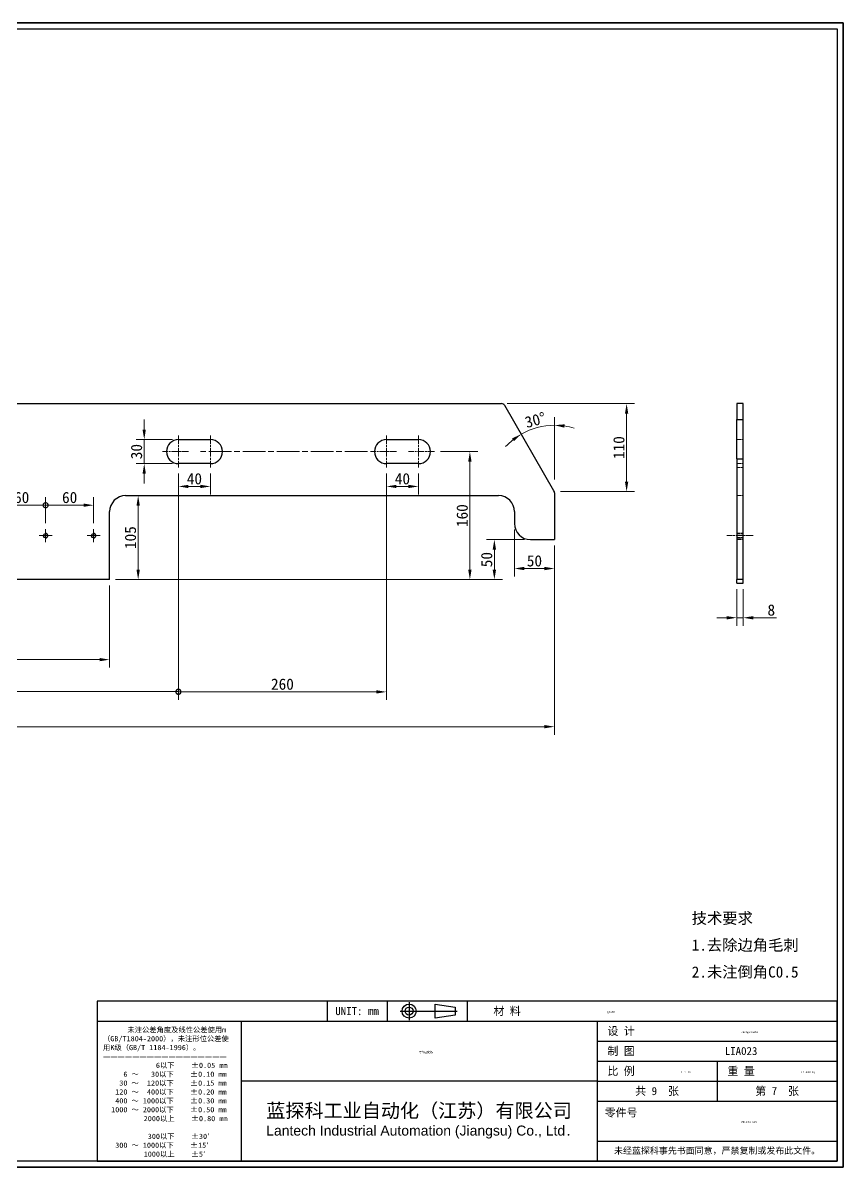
# Model space of a CAD drawing. Header units: millimetres. Extents: x 30 to 2073, y 27 to 1458.
# Drawn here: x 1047 to 2073, y 27 to 1458 of the extents above; entities that cross this region are included whole.
import ezdxf
from ezdxf.enums import TextEntityAlignment as Align

# ---------------------------------------------------------------- set-up
doc = ezdxf.new("R2018")
doc.units = ezdxf.units.MM
doc.header["$LTSCALE"] = 5
for name, pattern in [('CHAIN', [0.3543, 0.2362, -0.0295, 0.0591, -0.0295]), ('DASHED', [0.2067, 0.1654, -0.0413]), ('DOTTED', [0.0482, 0.0069, -0.0413])]:
    doc.linetypes.add(name, pattern=pattern)
for name, color, linetype, lineweight in [('1', 7, 'Continuous', 18), ('可见 (ISO)', 7, 'Continuous', 25), ('可见窄的 (ISO)', 7, 'Continuous', 18), ('图框 (ISO)', 7, 'Continuous', 35), ('标题 (ISO)', 7, 'Continuous', 25), ('草图几何图元 (ISO)', 7, 'Continuous', 18)]:
    doc.layers.add(name, color=color, linetype=linetype, lineweight=lineweight)
for name, color, linetype, lineweight, true_color in [('中心标记 (ISO)', 1, 'CHAIN', 18, 0xff0000), ('中心线 (ISO)', 1, 'CHAIN', 18, 0xff0000), ('尺寸 (ISO)', 7, 'Continuous', 18, 0x008000), ('符号 (ISO)', 7, 'Continuous', 18, 0x008000), ('隐藏 (ISO)', 5, 'DASHED', 18, 0x0000ff)]:
    doc.layers.add(name, color=color, linetype=linetype, lineweight=lineweight, true_color=true_color)
doc.styles.get("Standard").update_dxf_attribs({"font": 'simfang.ttf'})
doc.styles.add('文本样式164', font='SimSun.ttf')
doc.styles.add('最新国标', font='simfang.ttf')
doc.styles.add('注释文本 (ISO)', font='simfang.ttf')
doc.styles.add('添加1', font='simfang.ttf')
doc.dimstyles.new('默认 (GB)', dxfattribs={"dimscale": 5, "dimtxt": 2.8, "dimasz": 2.5, "dimexe": 2, "dimexo": 1.5, "dimgap": 0.5, "dimtad": 1, "dimtoh": 1, "dimdsep": 46, "dimtxsty": '最新国标', "dimcen": 0.09, "dimdle": 10, "dimclrd": 256, "dimclre": 256, "dimclrt": 256, "dimazin": 2, "dimtfac": 0.535714, "dimtdec": 3, "dimtmove": 0, "dimatfit": 3, "dimfxl": 0, "dimtolj": 1, "dimlwd": -1, "dimlwe": -1, "dimarcsym": 0})

# ---------------------------------------------------------------- blocks, each defined once
blk = doc.blocks.new('图框 最新国标')
at = {"layer": '图框 (ISO)'}
for p, q in [((6, 7), (6, 291.5)), ((6, 291.5), (414.5, 291.5)), ((414.5, 291.5), (414.5, 5.5)), ((6, 7), (6, 5.5)), ((6, 7), (6, 5.5)), ((414.5, 5.5), (6, 5.5))]:
    blk.add_line(p, q, dxfattribs=at)
at = {"layer": '图框 (ISO)', "color": 7, "linetype": 'Continuous', "lineweight": 25}
for p, q in [((18, 290), (413, 290)), ((18, 7), (18, 290)), ((18, 290), (413, 290)), ((53, 290), (53, 282)), ((413, 290), (413, 7)), ((413, 290), (413, 7)), ((53, 282), (18, 282)), ((413, 7), (6, 7)), ((413, 7), (18, 7))]:
    blk.add_line(p, q, dxfattribs=at)
at = {"layer": '图框 (ISO)', "lineweight": 30}
blk.add_attdef('零件代号', text='', height=2.5, rotation=180, dxfattribs=at).set_placement((35.5, 286), align=Align.MIDDLE_CENTER)
blk = doc.blocks.new('标题栏 最新国标')
at = {"layer": '标题 (ISO)'}
for p, q in [((381.98, -183.84), (196.98, -183.84)), ((196.98, -183.84), (196.98, -223.84)), ((254.48, -183.84), (254.48, -188.84)), ((269.48, -183.84), (269.48, -188.84)), ((281.48, -188.09), (281.48, -184.59)), ((281.48, -184.59), (286.48, -185.34)), ((286.48, -185.34), (286.48, -187.34)), ((289.48, -183.84), (289.48, -188.84)), ((381.98, -223.84), (381.98, -183.84)), ((383.48, -183.84), (383.48, -225.34)), ((286.48, -187.34), (281.48, -188.09)), ((196.98, -188.84), (381.98, -188.84)), ((232.98, -188.84), (232.98, -223.84)), ((321.98, -188.84), (321.98, -223.84)), ((321.98, -193.84), (381.98, -193.84)), ((321.98, -198.84), (381.98, -198.84)), ((351.98, -198.84), (351.98, -208.84)), ((321.98, -203.84), (232.98, -203.84)), ((321.98, -203.84), (381.98, -203.84)), ((321.98, -208.84), (381.98, -208.84)), ((321.98, -218.84), (381.98, -218.84)), ((196.98, -223.84), (381.98, -223.84)), ((383.48, -225.34), (196.98, -225.34))]:
    blk.add_line(p, q, dxfattribs=at)
at = {"layer": '标题 (ISO)', "linetype": 'CHAIN', "ltscale": 5.000333}
blk.add_line((274.98, -184.09), (274.98, -188.59), dxfattribs=at)
at = {"layer": '标题 (ISO)', "linetype": 'CHAIN', "ltscale": 15.834605}
blk.add_line((272.73, -186.34), (286.98, -186.34), dxfattribs=at)
at = {"layer": '标题 (ISO)'}
for radius in [1.75, 1]:
    blk.add_circle((274.98, -186.34), radius, dxfattribs=at)
at = {"layer": '1', "style": '文本样式164'}
for s, p in [('UNIT: mm', (261.98, -186.34)), ('材 料', (299.48, -186.34)), ('设 计', (327.98, -191.34)), ('制 图', (327.98, -196.34)), ('比 例', (327.98, -201.34)), ('重 量', (357.98, -201.34)), ('共 9  张', (336.98, -206.34)), ('第 7  张', (366.98, -206.34))]:
    blk.add_text(s, height=2, dxfattribs=at).set_placement(p, align=Align.MIDDLE_CENTER)
at = {"layer": '标题 (ISO)', "style": '注释文本 (ISO)'}
for s, insert, char_height, attachment_point, line_spacing_factor in [('\\fSimSun|b0|i0;{\\H1.3000;      未注公差角度及线性公差使用m\\P}\\fSimSun|b0|i0;{\\H1.3000;（GB/T1804-2000），未注形位公差使\\P}\\fSimSun|b0|i0;{\\H1.3000;用K级（GB/T 1184-1996）。\\P}\\fSimSun|b0|i0;{\\H1.3000;—————————————————\\P}\\fSimSun|b0|i0;{\\H1.3000;             6以下    ±0.05 mm\\P}\\fSimSun|b0|i0;{\\H1.3000;     6 ～   30以下    ±0.10 mm\\P}\\fSimSun|b0|i0;{\\H1.3000;    30 ～  120以下    ±0.15 mm\\P}\\fSimSun|b0|i0;{\\H1.3000;   120 ～  400以下    ±0.20 mm\\P}\\fSimSun|b0|i0;{\\H1.3000;   400 ～ 1000以下    ±0.30 mm\\P}\\fSimSun|b0|i0;{\\H1.3000;  1000 ～ 2000以下    ±0.50 mm\\P}\\fSimSun|b0|i0;{\\H1.3000;          2000以上    ±0.80 mm\\P}\\fSimSun|b0|i0;{\\H1.3000;\\P}\\fSimSun|b0|i0;{\\H1.3000;           300以下    ±30′\\P}\\fSimSun|b0|i0;{\\H1.3000;   300 ～ 1000以下    ±15′\\P}\\fSimSun|b0|i0;{\\H1.3000;          1000以上    ±5′}', (198.48, -206.63), 1.3, 4, 1.023913), ('\\pxsm0.94;\\fMicrosoft YaHei|b0|i0;{\\H3.5000;蓝探科工业自动化（江苏）有限公司\\P}\\fArial|b0|i0;{\\H2.5000;Lantech Industrial Automation (Jiangsu) Co., Ltd}\\fFangSong|b0|i0;{\\H2.5000;.}', (277.48, -213.84), 2, 5, 0.978695)]:
    blk.add_mtext(s, dxfattribs=dict(at, insert=insert, char_height=char_height, attachment_point=attachment_point, line_spacing_factor=line_spacing_factor))
at = {"layer": '标题 (ISO)', "attachment_point": 5, "style": '注释文本 (ISO)'}
for s, insert, char_height in [('\\fFangSong|b0|i0;LIA023', (357.98, -196.34), 2), ('\\fFangSong|b0|i0;零件号', (327.98, -211.84), 2), ('\\fSimSun|b0|i0;{\\H1.6000;未经蓝探科事先书面同意，严禁复制或发布此文件。}', (351.98, -221.34), 1.6)]:
    blk.add_mtext(s, dxfattribs=dict(at, insert=insert, char_height=char_height))
at = {"layer": '标题 (ISO)', "lineweight": 30, "flags": 104}
for tag, height, p in [('材料', 2, (324.48, -186.34)), ('设计人', 2, (357.98, -191.34)), ('库存编号', 3.5, (277.48, -196.34)), ('视图比例', 2, (342.98, -201.34)), ('质量\\P3;', 2, (372.98, -201.34)), ('零件代号', 3.5, (357.98, -213.84))]:
    blk.add_attdef(tag, text='', height=height, dxfattribs=at).set_placement(p, align=Align.MIDDLE_CENTER)
blk = doc.blocks.new('*D5')
at = {"layer": 'Defpoints', "color": 0, "transparency": 16777216}
for p in [(1711.7, 811.7), (261.7, 761.7), (1711.7, 577.9)]:
    blk.add_point(p, dxfattribs=at)
at = {"layer": '尺寸 (ISO)', "color": 116, "true_color": 0x00803f, "transparency": 16777216}
for p, q in [((1711.7, 804.2), (1711.7, 567.9)), ((261.7, 754.2), (261.7, 567.9)), ((274.2, 577.9), (1699.2, 577.9))]:
    blk.add_line(p, q, dxfattribs=at)
for points in [[(274.2, 580), (274.2, 575.9), (261.7, 577.9)], [(1699.2, 580), (1699.2, 575.9), (1711.7, 577.9)]]:
    blk.add_solid(points, dxfattribs=at)
at = {"layer": '尺寸 (ISO)', "transparency": 16777216, "insert": (986.7, 587.5), "char_height": 14, "attachment_point": 5, "style": '最新国标'}
blk.add_mtext('\\A1;1450', dxfattribs=at)
blk = doc.blocks.new('*D6')
at = {"layer": 'Defpoints', "color": 0, "transparency": 16777216}
for p in [(261.7, 761.7), (1155.7, 761.7), (1155.7, 661.7)]:
    blk.add_point(p, dxfattribs=at)
at = {"layer": '尺寸 (ISO)', "color": 116, "true_color": 0x00803f, "transparency": 16777216}
for p, q in [((261.7, 754.2), (261.7, 651.7)), ((1155.7, 754.2), (1155.7, 651.7)), ((274.2, 661.7), (1143.2, 661.7))]:
    blk.add_line(p, q, dxfattribs=at)
for points in [[(274.2, 663.8), (274.2, 659.7), (261.7, 661.7)], [(1143.2, 663.8), (1143.2, 659.7), (1155.7, 661.7)]]:
    blk.add_solid(points, dxfattribs=at)
at = {"layer": '尺寸 (ISO)', "transparency": 16777216, "insert": (708.7, 671.3), "char_height": 14, "attachment_point": 5, "style": '最新国标'}
blk.add_mtext('\\A1;894', dxfattribs=at)
blk = doc.blocks.new('_DotSmall')
at = {"color": 0, "linetype": 'ByBlock', "const_width": 0.5}
blk.add_lwpolyline([(-0.0625, 0, 1), (0.0625, 0, 1)], format="xyb", close=True, dxfattribs=at)
blk = doc.blocks.new('*D21')
at = {"layer": 'Defpoints', "color": 0, "transparency": 16777216}
for p in [(1241.7, 901.7), (261.7, 761.7), (1241.7, 621.7)]:
    blk.add_point(p, dxfattribs=at)
at = {"layer": '尺寸 (ISO)', "color": 116, "true_color": 0x00803f, "transparency": 16777216}
for p, q in [((1241.7, 894.2), (1241.7, 611.7)), ((261.7, 754.2), (261.7, 611.7)), ((274.2, 621.7), (1241.7, 621.7))]:
    blk.add_line(p, q, dxfattribs=at)
blk.add_solid([(274.2, 623.8), (274.2, 619.6), (261.7, 621.7)], dxfattribs=at)
at = {"layer": '尺寸 (ISO)', "color": 116, "true_color": 0x00803f, "transparency": 16777216, "xscale": 12.5, "yscale": 12.5, "zscale": 12.5}
blk.add_blockref('_DotSmall', (1241.7, 621.7), dxfattribs=at)
at = {"layer": '尺寸 (ISO)', "transparency": 16777216, "insert": (751.7, 631.3), "char_height": 14, "attachment_point": 5, "style": '最新国标'}
blk.add_mtext('\\A1;980', dxfattribs=at)
blk = doc.blocks.new('*D22')
at = {"layer": 'Defpoints', "color": 0, "transparency": 16777216}
for p in [(1241.7, 901.7), (1501.7, 901.7), (1501.7, 621.4)]:
    blk.add_point(p, dxfattribs=at)
at = {"layer": '尺寸 (ISO)', "color": 116, "true_color": 0x00803f, "transparency": 16777216}
for p, q in [((1241.7, 894.2), (1241.7, 611.4)), ((1501.7, 894.2), (1501.7, 611.4)), ((1241.7, 621.4), (1489.2, 621.4))]:
    blk.add_line(p, q, dxfattribs=at)
blk.add_solid([(1489.2, 623.5), (1489.2, 619.4), (1501.7, 621.4)], dxfattribs=at)
at = {"layer": '尺寸 (ISO)', "color": 116, "true_color": 0x00803f, "transparency": 16777216, "xscale": 12.5, "yscale": 12.5, "zscale": 12.5, "rotation": 180}
blk.add_blockref('_DotSmall', (1241.7, 621.4), dxfattribs=at)
at = {"layer": '尺寸 (ISO)', "transparency": 16777216, "insert": (1371.7, 631), "char_height": 14, "attachment_point": 5, "style": '最新国标'}
blk.add_mtext('\\A1;260', dxfattribs=at)
blk = doc.blocks.new('*D23')
at = {"layer": 'Defpoints', "color": 0, "transparency": 16777216}
for p in [(1241.7, 901.7), (1281.7, 901.7), (1281.7, 878.2)]:
    blk.add_point(p, dxfattribs=at)
at = {"layer": '尺寸 (ISO)', "color": 116, "true_color": 0x00803f, "transparency": 16777216}
for p, q in [((1241.7, 894.2), (1241.7, 868.2)), ((1281.7, 894.2), (1281.7, 868.2)), ((1254.2, 878.2), (1269.2, 878.2))]:
    blk.add_line(p, q, dxfattribs=at)
for points in [[(1254.2, 880.2), (1254.2, 876.1), (1241.7, 878.2)], [(1269.2, 880.2), (1269.2, 876.1), (1281.7, 878.2)]]:
    blk.add_solid(points, dxfattribs=at)
at = {"layer": '尺寸 (ISO)', "transparency": 16777216, "insert": (1261.7, 887.7), "char_height": 14, "attachment_point": 5, "style": '最新国标'}
blk.add_mtext('\\A1;40', dxfattribs=at)
blk = doc.blocks.new('*D24')
at = {"layer": 'Defpoints', "color": 0, "transparency": 16777216}
for p in [(1501.7, 901.7), (1541.7, 901.7), (1541.7, 878.2)]:
    blk.add_point(p, dxfattribs=at)
at = {"layer": '尺寸 (ISO)', "color": 116, "true_color": 0x00803f, "transparency": 16777216}
for p, q in [((1501.7, 894.2), (1501.7, 868.2)), ((1541.7, 894.2), (1541.7, 868.2)), ((1514.2, 878.2), (1529.2, 878.2))]:
    blk.add_line(p, q, dxfattribs=at)
for points in [[(1514.2, 880.2), (1514.2, 876.1), (1501.7, 878.2)], [(1529.2, 880.2), (1529.2, 876.1), (1541.7, 878.2)]]:
    blk.add_solid(points, dxfattribs=at)
at = {"layer": '尺寸 (ISO)', "transparency": 16777216, "insert": (1521.7, 887.7), "char_height": 14, "attachment_point": 5, "style": '最新国标'}
blk.add_mtext('\\A1;40', dxfattribs=at)
blk = doc.blocks.new('*D25')
at = {"layer": 'Defpoints', "color": 0, "transparency": 16777216}
for p in [(1241.7, 936.7), (1199, 906.7), (1241.7, 906.7)]:
    blk.add_point(p, dxfattribs=at)
at = {"layer": '尺寸 (ISO)', "color": 116, "true_color": 0x00803f, "transparency": 16777216}
for p, q in [((1199, 949.2), (1199, 961.7)), ((1234.2, 936.7), (1189, 936.7)), ((1199, 936.7), (1199, 924.2)), ((1199, 924.2), (1199, 919.2)), ((1199, 906.7), (1199, 919.2)), ((1234.2, 906.7), (1189, 906.7)), ((1199, 894.2), (1199, 881.7))]:
    blk.add_line(p, q, dxfattribs=at)
for points in [[(1196.9, 949.2), (1201, 949.2), (1199, 936.7)], [(1196.9, 894.2), (1201, 894.2), (1199, 906.7)]]:
    blk.add_solid(points, dxfattribs=at)
at = {"layer": '尺寸 (ISO)', "transparency": 16777216, "insert": (1189.4, 921.7), "char_height": 14, "attachment_point": 5, "rotation": 90, "style": '最新国标'}
blk.add_mtext('\\A1;30', dxfattribs=at)
blk = doc.blocks.new('*D26')
at = {"layer": 'Defpoints', "color": 0, "transparency": 16777216}
for p in [(1661.7, 831.7), (1711.7, 811.7), (1711.7, 775.6)]:
    blk.add_point(p, dxfattribs=at)
at = {"layer": '尺寸 (ISO)', "color": 116, "true_color": 0x00803f, "transparency": 16777216}
for p, q in [((1661.7, 824.2), (1661.7, 765.6)), ((1711.7, 804.2), (1711.7, 765.6)), ((1674.2, 775.6), (1699.2, 775.6))]:
    blk.add_line(p, q, dxfattribs=at)
for points in [[(1674.2, 777.7), (1674.2, 773.5), (1661.7, 775.6)], [(1699.2, 777.7), (1699.2, 773.5), (1711.7, 775.6)]]:
    blk.add_solid(points, dxfattribs=at)
at = {"layer": '尺寸 (ISO)', "transparency": 16777216, "insert": (1686.7, 785.1), "char_height": 14, "attachment_point": 5, "style": '最新国标'}
blk.add_mtext('\\A1;50', dxfattribs=at)
blk = doc.blocks.new('*D27')
at = {"layer": 'Defpoints', "color": 0, "transparency": 16777216}
for p in [(1939.6, 757.2), (1947.6, 757.2), (1947.6, 714.1)]:
    blk.add_point(p, dxfattribs=at)
at = {"layer": '尺寸 (ISO)', "color": 116, "true_color": 0x00803f, "transparency": 16777216}
for p, q in [((1939.6, 749.7), (1939.6, 704.1)), ((1947.6, 749.7), (1947.6, 704.1)), ((1927.1, 714.1), (1914.6, 714.1)), ((1939.6, 714.1), (1947.6, 714.1)), ((1960.1, 714.1), (1989.3, 714.1))]:
    blk.add_line(p, q, dxfattribs=at)
for points in [[(1927.1, 716.1), (1927.1, 712), (1939.6, 714.1)], [(1960.1, 716.1), (1960.1, 712), (1947.6, 714.1)]]:
    blk.add_solid(points, dxfattribs=at)
at = {"layer": '尺寸 (ISO)', "transparency": 16777216, "insert": (1982.7, 723.6), "char_height": 14, "attachment_point": 5, "style": '最新国标'}
blk.add_mtext('\\A1;8', dxfattribs=at)
blk = doc.blocks.new('*D28')
at = {"layer": 'Defpoints', "color": 0, "transparency": 16777216}
for p in [(1645.3, 981.7), (1711.7, 871.7), (1801.9, 871.7)]:
    blk.add_point(p, dxfattribs=at)
at = {"layer": '尺寸 (ISO)', "color": 116, "true_color": 0x00803f, "transparency": 16777216}
for p, q in [((1652.8, 981.7), (1811.9, 981.7)), ((1801.9, 969.2), (1801.9, 884.2)), ((1719.2, 871.7), (1811.9, 871.7))]:
    blk.add_line(p, q, dxfattribs=at)
for points in [[(1799.8, 969.2), (1804, 969.2), (1801.9, 981.7)], [(1799.8, 884.2), (1804, 884.2), (1801.9, 871.7)]]:
    blk.add_solid(points, dxfattribs=at)
at = {"layer": '尺寸 (ISO)', "transparency": 16777216, "insert": (1792.3, 926.7), "char_height": 14, "attachment_point": 5, "rotation": 90, "style": '最新国标'}
blk.add_mtext('\\A1;110', dxfattribs=at)
blk = doc.blocks.new('*D29')
at = {"layer": 'Defpoints', "color": 0, "transparency": 16777216}
for p in [(1697.3, 953.4), (1708, 878.2), (1711.7, 879.2), (1711.7, 871.7)]:
    blk.add_point(p, dxfattribs=at)
at = {"layer": '尺寸 (ISO)', "color": 116, "true_color": 0x00803f, "transparency": 16777216}
blk.add_line((1711.7, 886.7), (1711.7, 964.7), dxfattribs=at)
for start, end in [(90, 120), (72.7235, 81.3618), (128.6382, 137.2765)]:
    blk.add_arc((1711.7, 871.7), 83, start, end, dxfattribs=at)
for points in [[(1724, 951.6), (1724.4, 955.8), (1711.7, 954.7)], [(1658.7, 938.2), (1661.1, 934.8), (1670.2, 943.5)]]:
    blk.add_solid(points, dxfattribs=at)
at = {"layer": '尺寸 (ISO)', "transparency": 16777216, "insert": (1687.8, 961.1), "char_height": 14, "attachment_point": 5, "rotation": 15, "style": '最新国标'}
blk.add_mtext('\\A1;30°', dxfattribs=at)
blk = doc.blocks.new('*D34')
at = {"layer": 'Defpoints', "color": 0, "transparency": 16777216}
for p in [(1561.7, 921.7), (1606, 921.7), (1155.7, 761.7)]:
    blk.add_point(p, dxfattribs=at)
at = {"layer": '尺寸 (ISO)', "color": 116, "true_color": 0x00803f, "transparency": 16777216}
for p, q in [((1569.2, 921.7), (1616, 921.7)), ((1606, 774.2), (1606, 909.2)), ((1163.2, 761.7), (1616, 761.7))]:
    blk.add_line(p, q, dxfattribs=at)
for points in [[(1603.9, 909.2), (1608.1, 909.2), (1606, 921.7)], [(1603.9, 774.2), (1608.1, 774.2), (1606, 761.7)]]:
    blk.add_solid(points, dxfattribs=at)
at = {"layer": '尺寸 (ISO)', "transparency": 16777216, "insert": (1596.4, 841.7), "char_height": 14, "attachment_point": 5, "rotation": 90, "style": '最新国标'}
blk.add_mtext('\\A1;160', dxfattribs=at)
blk = doc.blocks.new('*D35')
at = {"layer": 'Defpoints', "color": 0, "transparency": 16777216}
for p in [(1175.7, 866.7), (1155.7, 761.7), (1191.4, 761.7)]:
    blk.add_point(p, dxfattribs=at)
at = {"layer": '尺寸 (ISO)', "color": 116, "true_color": 0x00803f, "transparency": 16777216}
for p, q in [((1191.4, 854.2), (1191.4, 774.2)), ((1163.2, 761.7), (1201.4, 761.7))]:
    blk.add_line(p, q, dxfattribs=at)
for points in [[(1189.3, 854.2), (1193.5, 854.2), (1191.4, 866.7)], [(1189.3, 774.2), (1193.5, 774.2), (1191.4, 761.7)]]:
    blk.add_solid(points, dxfattribs=at)
at = {"layer": '尺寸 (ISO)', "transparency": 16777216, "insert": (1181.8, 814.2), "char_height": 14, "attachment_point": 5, "rotation": 90, "style": '最新国标'}
blk.add_mtext('\\A1;105', dxfattribs=at)
blk = doc.blocks.new('*D45')
at = {"layer": 'Defpoints', "color": 0, "transparency": 16777216}
for p in [(1075.7, 854.7), (1015.7, 824.7), (1075.7, 824.7)]:
    blk.add_point(p, dxfattribs=at)
at = {"layer": '尺寸 (ISO)', "color": 116, "true_color": 0x00803f, "transparency": 16777216}
for p, q in [((1015.7, 832.2), (1015.7, 864.7)), ((1075.7, 832.2), (1075.7, 864.7)), ((1015.7, 854.7), (1075.7, 854.7))]:
    blk.add_line(p, q, dxfattribs=at)
at = {"layer": '尺寸 (ISO)', "color": 116, "true_color": 0x00803f, "transparency": 16777216, "xscale": 12.5, "yscale": 12.5, "zscale": 12.5, "rotation": 180}
blk.add_blockref('_DotSmall', (1015.7, 854.7), dxfattribs=at)
at = {"layer": '尺寸 (ISO)', "color": 116, "true_color": 0x00803f, "transparency": 16777216, "xscale": 12.5, "yscale": 12.5, "zscale": 12.5}
blk.add_blockref('_DotSmall', (1075.7, 854.7), dxfattribs=at)
at = {"layer": '尺寸 (ISO)', "transparency": 16777216, "insert": (1045.8, 864.3), "char_height": 14, "attachment_point": 5, "style": '最新国标'}
blk.add_mtext('\\A1;60', dxfattribs=at)
blk = doc.blocks.new('*D46')
at = {"layer": 'Defpoints', "color": 0, "transparency": 16777216}
for p in [(1135.7, 854.7), (1075.7, 824.7), (1135.7, 824.7)]:
    blk.add_point(p, dxfattribs=at)
at = {"layer": '尺寸 (ISO)', "color": 116, "true_color": 0x00803f, "transparency": 16777216}
for p, q in [((1075.7, 832.2), (1075.7, 864.7)), ((1135.7, 832.2), (1135.7, 864.7)), ((1075.7, 854.7), (1123.2, 854.7))]:
    blk.add_line(p, q, dxfattribs=at)
blk.add_solid([(1123.2, 856.8), (1123.2, 852.7), (1135.7, 854.7)], dxfattribs=at)
at = {"layer": '尺寸 (ISO)', "color": 116, "true_color": 0x00803f, "transparency": 16777216, "xscale": 12.5, "yscale": 12.5, "zscale": 12.5, "rotation": 180}
blk.add_blockref('_DotSmall', (1075.7, 854.7), dxfattribs=at)
at = {"layer": '尺寸 (ISO)', "transparency": 16777216, "insert": (1105.8, 864.3), "char_height": 14, "attachment_point": 5, "style": '最新国标'}
blk.add_mtext('\\A1;60', dxfattribs=at)
blk = doc.blocks.new('*D48')
at = {"layer": 'Defpoints', "color": 0, "transparency": 16777216}
for p in [(1636.6, 811.7), (1681.7, 811.7), (1155.7, 761.7)]:
    blk.add_point(p, dxfattribs=at)
at = {"layer": '尺寸 (ISO)', "color": 116, "true_color": 0x00803f, "transparency": 16777216}
for p, q in [((1674.2, 811.7), (1626.6, 811.7)), ((1636.6, 774.2), (1636.6, 799.2)), ((1163.2, 761.7), (1646.6, 761.7))]:
    blk.add_line(p, q, dxfattribs=at)
for points in [[(1634.5, 799.2), (1638.7, 799.2), (1636.6, 811.7)], [(1634.5, 774.2), (1638.7, 774.2), (1636.6, 761.7)]]:
    blk.add_solid(points, dxfattribs=at)
at = {"layer": '尺寸 (ISO)', "transparency": 16777216, "insert": (1627, 786.7), "char_height": 14, "attachment_point": 5, "rotation": 90, "style": '最新国标'}
blk.add_mtext('\\A1;50', dxfattribs=at)

msp = doc.modelspace()

# ---------------------------------------------------------------- linework, layer by layer
at = {"layer": '中心标记 (ISO)', "ltscale": 8.88956}
for p, q in [((1241.737, 941.676), (1241.737, 901.676)), ((1281.737, 941.676), (1281.737, 901.676)), ((1501.737, 941.676), (1501.737, 901.676)), ((1541.737, 941.676), (1541.737, 901.676))]:
    msp.add_line(p, q, dxfattribs=at)
at = {"layer": '中心标记 (ISO)', "ltscale": 7.222748}
for p, q in [((1254.237, 921.676), (1221.737, 921.676)), ((1514.237, 921.676), (1481.737, 921.676)), ((1561.737, 921.676), (1529.237, 921.676))]:
    msp.add_line(p, q, dxfattribs=at)
at = {"layer": '中心标记 (ISO)', "ltscale": 23.990969}
msp.add_line((1477.929, 921.676), (1269.237, 921.676), dxfattribs=at)
at = {"layer": '中心标记 (ISO)', "ltscale": 3.555764}
for p, q in [((1083.737, 816.676), (1067.737, 816.676)), ((1075.737, 824.676), (1075.737, 808.676)), ((1143.737, 816.676), (1127.737, 816.676)), ((1135.737, 824.676), (1135.737, 808.676))]:
    msp.add_line(p, q, dxfattribs=at)
at = {"layer": '中心标记 (ISO)', "ltscale": 3.315076}
for p, q in [((1083.195, 816.676), (1068.278, 816.676)), ((1075.737, 824.135), (1075.737, 809.218)), ((1143.195, 816.676), (1128.278, 816.676)), ((1135.737, 824.135), (1135.737, 809.218))]:
    msp.add_line(p, q, dxfattribs=at)
at = {"layer": '中心线 (ISO)', "ltscale": 7.333869}
msp.add_line((1960.071, 816.676), (1927.071, 816.676), dxfattribs=at)
at = {"layer": '可见 (ISO)'}
for p, q in [((1005.812, 981.676), (1645.342, 981.676)), ((1711.067, 872.836), (1649.672, 979.176)), ((1939.571, 981.676), (1939.571, 961.676)), ((1947.571, 981.676), (1939.571, 981.676)), ((1947.571, 961.676), (1947.571, 981.676)), ((1939.571, 912.676), (1939.571, 961.676)), ((1939.571, 961.676), (1947.571, 961.676)), ((1947.571, 912.676), (1947.571, 961.676)), ((1241.737, 936.676), (1281.737, 936.676)), ((1501.737, 936.676), (1541.737, 936.676)), ((1281.737, 906.676), (1241.737, 906.676)), ((1541.737, 906.676), (1501.737, 906.676)), ((1939.571, 912.676), (1939.571, 761.676)), ((1939.571, 912.676), (1947.571, 912.676)), ((1947.571, 761.676), (1947.571, 912.676)), ((1175.737, 866.676), (1641.737, 866.676)), ((1711.737, 870.336), (1711.737, 811.676)), ((1155.737, 761.676), (1155.737, 846.676)), ((1661.737, 846.676), (1661.737, 831.676)), ((1681.737, 811.676), (1711.737, 811.676)), ((1155.737, 761.676), (826.737, 761.676)), ((1939.571, 757.176), (1939.571, 761.676)), ((1947.571, 761.676), (1939.571, 761.676)), ((1947.571, 757.176), (1947.571, 761.676)), ((1939.571, 757.176), (1947.571, 757.176))]:
    msp.add_line(p, q, dxfattribs=at)
for centre in [(1075.737, 816.676), (1135.737, 816.676)]:
    msp.add_circle(centre, 2.458, dxfattribs=at)
for centre, radius, start, end in [((1645.342, 976.676), 5, 30, 90), ((1241.737, 921.676), 15, 90, 270), ((1281.737, 921.676), 15, 270, 90), ((1501.737, 921.676), 15, 90, 270), ((1541.737, 921.676), 15, 270, 90), ((1706.737, 870.336), 5, 0, 30), ((1175.737, 846.676), 20, 90, 180), ((1641.737, 846.676), 20, 0, 90), ((1681.737, 831.676), 20, 180, 270)]:
    msp.add_arc(centre, radius, start, end, dxfattribs=at)
at = {"layer": '可见窄的 (ISO)'}
for centre in [(1075.737, 816.676), (1135.737, 816.676)]:
    msp.add_arc(centre, 3, 190, 100, dxfattribs=at)
at = {"layer": '草图几何图元 (ISO)', "linetype": 'DOTTED', "ltscale": 4.715735}
for p in [(1645.342, 981.676), (1649.672, 979.176)]:
    msp.add_line(p, (1648.228, 981.676), dxfattribs=at)
at = {"layer": '草图几何图元 (ISO)', "linetype": 'DOTTED', "ltscale": 2.188527}
for p in [(1711.067, 872.836), (1711.737, 870.336)]:
    msp.add_line(p, (1711.737, 871.676), dxfattribs=at)
at = {"layer": '隐藏 (ISO)', "ltscale": 3.047415}
for p, q in [((1939.571, 936.676), (1947.571, 936.676)), ((1939.571, 906.676), (1947.571, 906.676)), ((1947.571, 901.676), (1939.571, 901.676)), ((1939.571, 866.676), (1947.571, 866.676)), ((1947.571, 819.676), (1939.571, 819.676)), ((1947.571, 819.135), (1939.571, 819.135)), ((1947.571, 814.218), (1939.571, 814.218)), ((1939.571, 813.676), (1947.571, 813.676)), ((1939.571, 811.676), (1947.571, 811.676))]:
    msp.add_line(p, q, dxfattribs=at)

# ---------------------------------------------------------------- block references
ref = msp.add_blockref('图框 最新国标', (0, 0), dxfattribs=dict(xscale=5, yscale=5, zscale=5))
lines = msp.add_mtext('7420701A05', dxfattribs={"layer": '图框 (ISO)', "insert": (177.5, 1430), "char_height": 2.5, "attachment_point": 1, "rotation": 180})
ref.add_attrib('零件代号', '', (177.5, 1430)).embed_mtext(lines)
ref = msp.add_blockref('标题栏 最新国标', (155.087, 1154.221), dxfattribs=dict(xscale=5, yscale=5, zscale=5))
lines = msp.add_mtext('7420701A05', dxfattribs={"layer": '标题 (ISO)', "insert": (1945, 85), "char_height": 2.5, "attachment_point": 1})
ref.add_attrib('零件代号', '', (1945, 85), dxfattribs={"flags": 104}).embed_mtext(lines)
lines = msp.add_mtext('导轨固定板', dxfattribs={"layer": '标题 (ISO)', "insert": (1542.5, 172.5), "char_height": 2.5, "attachment_point": 1})
ref.add_attrib('库存编号', '', (1542.5, 172.5), dxfattribs={"flags": 104}).embed_mtext(lines)
lines = msp.add_mtext('12.698 kg', dxfattribs={"layer": '标题 (ISO)', "insert": (2020, 147.5), "char_height": 2.5, "attachment_point": 1})
ref.add_attrib('质量\\P3;', '', (2020, 147.5), dxfattribs={"flags": 104}).embed_mtext(lines)
lines = msp.add_mtext('1 : 15', dxfattribs={"layer": '标题 (ISO)', "insert": (1870, 147.5), "char_height": 2.5, "attachment_point": 1})
ref.add_attrib('视图比例', '', (1870, 147.5), dxfattribs={"flags": 104}).embed_mtext(lines)
lines = msp.add_mtext('zhengxiaobo', dxfattribs={"layer": '标题 (ISO)', "insert": (1945, 197.5), "char_height": 2.5, "attachment_point": 1})
ref.add_attrib('设计人', '', (1945, 197.5), dxfattribs={"flags": 104}).embed_mtext(lines)
lines = msp.add_mtext('Q235B', dxfattribs={"layer": '标题 (ISO)', "insert": (1777.5, 222.5), "char_height": 2.5, "attachment_point": 1})
ref.add_attrib('材料', '', (1777.5, 222.5), dxfattribs={"flags": 104}).embed_mtext(lines)

# ---------------------------------------------------------------- texts
at = {"layer": '符号 (ISO)', "insert": (1883.27, 304.179), "char_height": 14, "width": 146.71345, "attachment_point": 4, "line_spacing_factor": 1.441304, "style": '添加1'}
msp.add_mtext('\\fFangSong|b0|i0;技术要求\\P\\fFangSong|b0|i0;1.去除边角毛刺\\P\\fFangSong|b0|i0;2.未注倒角C0.5\\P', dxfattribs=at)

# ---------------------------------------------------------------- dimensions: what is measured, and where the dimension line sits
at = {"layer": '尺寸 (ISO)', "color": 116, "true_color": 0x00803f}
for base, p1, p2, angle, override, picture, middle in [((1801.928, 871.676), (1645.342, 981.676), (1711.737, 871.676), 270, {"dimgap": 0.5, "dimtoh": 0, "dimdec": 2, "dimtol": 0, "dimlim": 0, "dimtp": 0, "dimtm": 0, "dimtdec": 3, "dimtofl": 0, "dimatfit": 1}, '*D28', (1801.928, 926.676)), ((1198.962, 906.676), (1241.737, 936.676), (1241.737, 906.676), 90, {"dimgap": 0.5, "dimtoh": 0, "dimdec": 2, "dimtol": 0, "dimlim": 0, "dimtp": 0, "dimtm": 0, "dimtdec": 3, "dimtofl": 0}, '*D25', (1198.962, 921.676)), ((1606.006, 921.676), (1155.737, 761.676), (1561.737, 921.676), 90, {"dimgap": 0.5, "dimtoh": 0, "dimdec": 2, "dimtol": 0, "dimlim": 0, "dimtp": 0, "dimtm": 0, "dimtdec": 3, "dimtofl": 0, "dimatfit": 1}, '*D34', (1606.006, 841.676)), ((1241.737, 621.676), (261.737, 761.676), (1241.737, 901.676), 180, {"dimgap": 0.5, "dimtoh": 0, "dimdec": 2, "dimblk2": 'DotSmall', "dimsah": 1, "dimdle": 0, "dimtol": 0, "dimlim": 0, "dimtp": 0, "dimtm": 0, "dimtdec": 3, "dimtofl": 0, "dimatfit": 1}, '*D21', (751.737, 621.676)), ((1501.737, 621.444), (1241.737, 901.676), (1501.737, 901.676), 180, {"dimgap": 0.5, "dimtoh": 0, "dimdec": 2, "dimblk1": 'DotSmall', "dimsah": 1, "dimdle": 0, "dimtol": 0, "dimlim": 0, "dimtp": 0, "dimtm": 0, "dimtdec": 3, "dimtofl": 0, "dimatfit": 1}, '*D22', (1371.737, 621.444)), ((1281.737, 878.156), (1241.737, 901.676), (1281.737, 901.676), 180, {"dimgap": 0.5, "dimtoh": 0, "dimdec": 2, "dimtol": 0, "dimlim": 0, "dimtp": 0, "dimtm": 0, "dimtdec": 3, "dimtofl": 0, "dimatfit": 1}, '*D23', (1261.737, 878.156)), ((1541.737, 878.156), (1501.737, 901.676), (1541.737, 901.676), 180, {"dimgap": 0.5, "dimtoh": 0, "dimdec": 2, "dimtol": 0, "dimlim": 0, "dimtp": 0, "dimtm": 0, "dimtdec": 3, "dimtofl": 0, "dimatfit": 1}, '*D24', (1521.737, 878.156)), ((1075.737, 854.749), (1015.737, 824.676), (1075.737, 824.676), 180, {"dimgap": 0.5, "dimtoh": 0, "dimdec": 2, "dimblk1": 'DotSmall', "dimblk2": 'DotSmall', "dimsah": 1, "dimdle": 0, "dimtol": 0, "dimlim": 0, "dimtp": 0, "dimtm": 0, "dimtdec": 3, "dimtofl": 0, "dimatfit": 1}, '*D45', (1045.787, 854.749)), ((1135.737, 854.749), (1075.737, 824.676), (1135.737, 824.676), 180, {"dimgap": 0.5, "dimtoh": 0, "dimdec": 2, "dimblk1": 'DotSmall', "dimsah": 1, "dimdle": 0, "dimtol": 0, "dimlim": 0, "dimtp": 0, "dimtm": 0, "dimtdec": 3, "dimtofl": 0, "dimatfit": 1}, '*D46', (1105.787, 854.749)), ((1191.412, 761.676), (1175.737, 866.676), (1155.737, 761.676), 270, {"dimgap": 0.5, "dimtoh": 0, "dimdec": 2, "dimse1": 1, "dimtol": 0, "dimlim": 0, "dimtp": 0, "dimtm": 0, "dimtdec": 3, "dimtofl": 0, "dimatfit": 1}, '*D35', (1191.412, 814.176)), ((1711.737, 775.57), (1661.737, 831.676), (1711.737, 811.676), 180, {"dimgap": 0.5, "dimtoh": 0, "dimdec": 2, "dimtol": 0, "dimlim": 0, "dimtp": 0, "dimtm": 0, "dimtdec": 3, "dimtofl": 0, "dimatfit": 1}, '*D26', (1686.737, 775.57)), ((1636.591, 811.676), (1155.737, 761.676), (1681.737, 811.676), 90, {"dimgap": 0.5, "dimtoh": 0, "dimdec": 2, "dimtol": 0, "dimlim": 0, "dimtp": 0, "dimtm": 0, "dimtdec": 3, "dimtofl": 0, "dimatfit": 1}, '*D48', (1636.591, 786.676)), ((1947.571, 714.054), (1939.571, 757.176), (1947.571, 757.176), 180, {"dimgap": 0.5, "dimtoh": 0, "dimdec": 2, "dimtol": 0, "dimlim": 0, "dimtp": 0, "dimtm": 0, "dimtdec": 3, "dimtofl": 1, "dimatfit": 1}, '*D27', (1982.688, 714.054))]:
    dim = msp.add_linear_dim(base=base, p1=p1, p2=p2, angle=angle, dimstyle='默认 (GB)', override=override, dxfattribs=at)
    dim.commit()
    dim.dimension.update_dxf_attribs({"geometry": picture, "text_midpoint": middle, "dimtype": 160})
dim = msp.add_angular_dim_3p(base=(1697.326, 953.404), center=(1711.737, 871.676), p1=(1711.737, 879.176), p2=(1707.987, 878.171), dimstyle='默认 (GB)', override={"dimgap": 0.5, "dimtoh": 0, "dimse2": 1, "dimadec": 2, "dimtol": 0, "dimlim": 0, "dimtp": 0, "dimtm": 0, "dimtdec": 2}, dxfattribs=at)
dim.commit()
dim.dimension.update_dxf_attribs({"geometry": '*D29', "text_midpoint": (1690.258, 951.837), "dimtype": 165})
for base, p2, picture, middle in [((1711.737, 577.947), (1711.737, 811.676), '*D5', (986.737, 577.947)), ((1155.737, 661.738), (1155.737, 761.676), '*D6', (708.737, 661.738))]:
    dim = msp.add_linear_dim(base=base, p1=(261.737, 761.676), p2=p2, dimstyle='默认 (GB)', override={"dimgap": 0.5, "dimtoh": 0, "dimdec": 2, "dimtol": 0, "dimlim": 0, "dimtp": 0, "dimtm": 0, "dimtdec": 3, "dimtofl": 0, "dimatfit": 1}, dxfattribs=at)
    dim.commit()
    dim.dimension.update_dxf_attribs({"geometry": picture, "text_midpoint": middle, "dimtype": 160})

doc.saveas('drawing.dxf')
